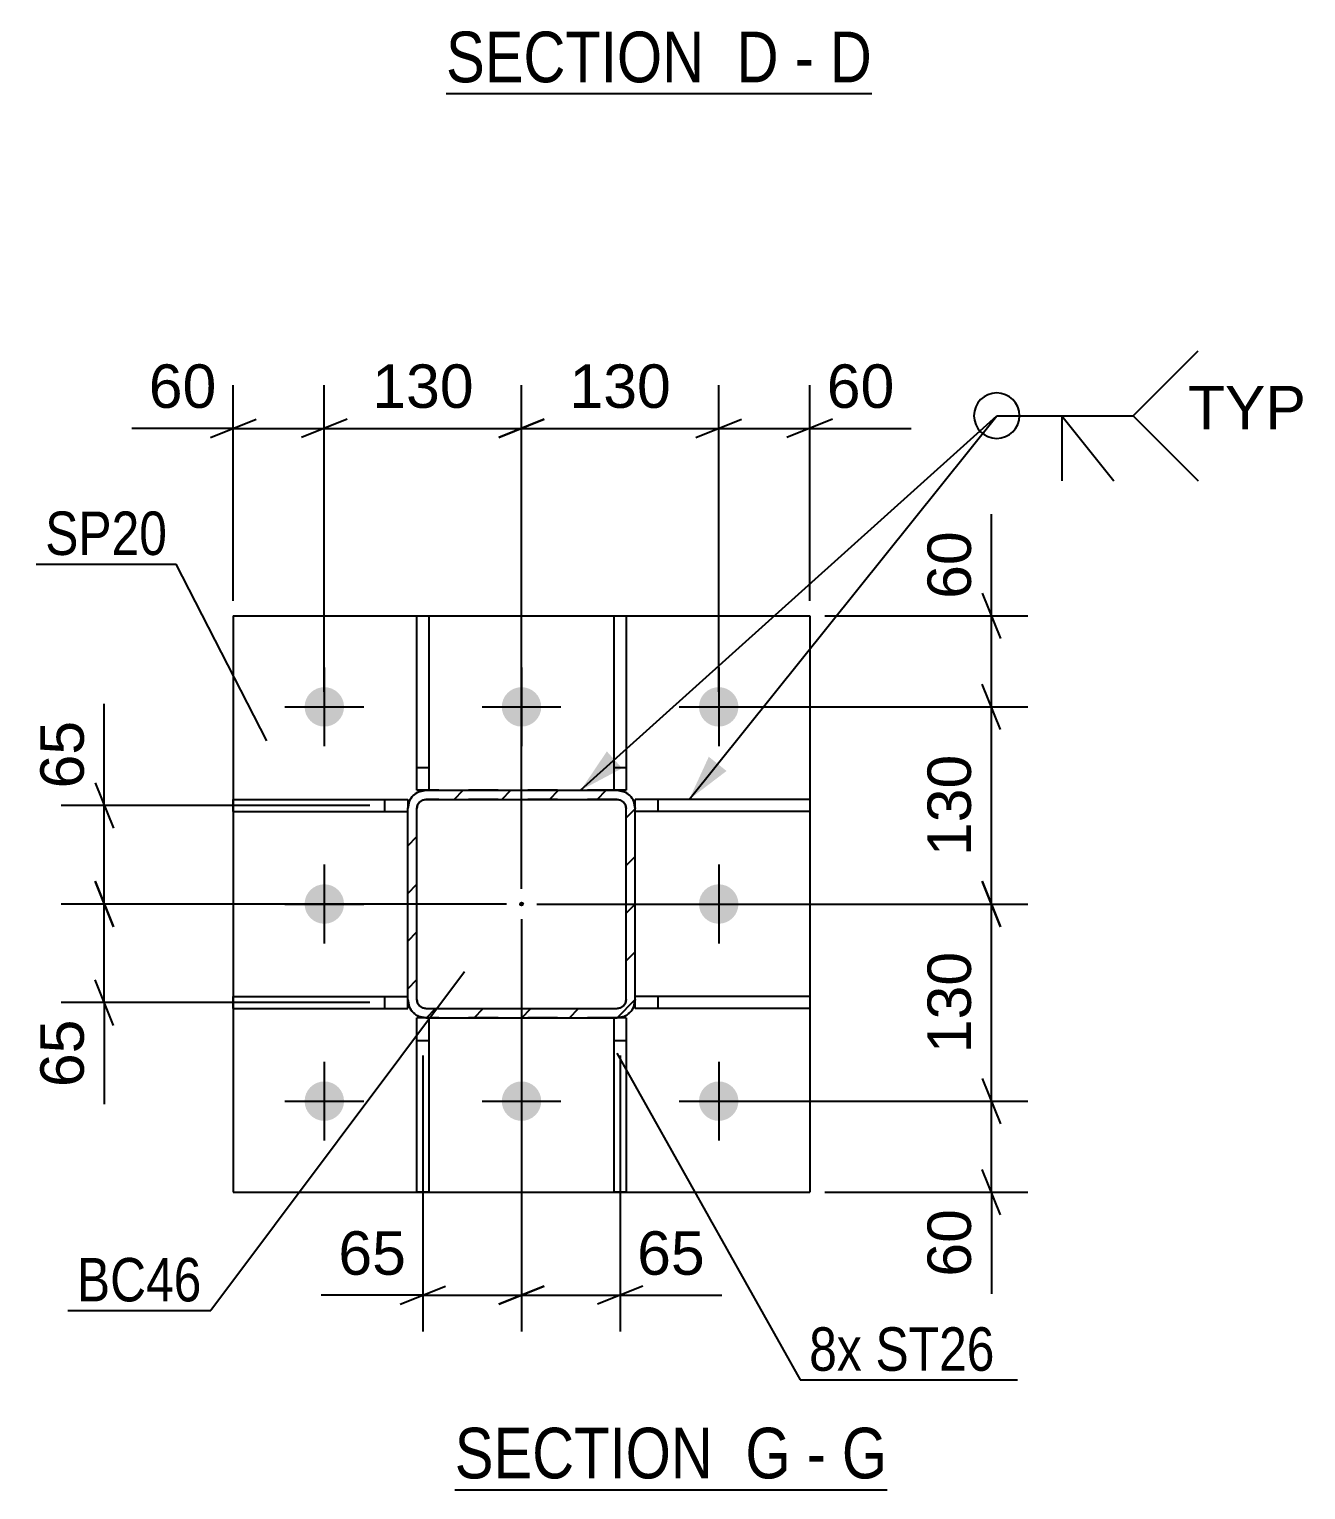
# Model space of a CAD drawing. Header units: millimetres. Extents: x 0 to 1189, y 0 to 841.
# Drawn here: x 480.7 to 564.9, y 160.6 to 256.9 of the extents above; entities that cross this region are included whole.
import ezdxf

# ---------------------------------------------------------------- set-up
doc = ezdxf.new("R2010")
doc.units = ezdxf.units.MM
doc.linetypes.add('DXK_LINE_DOT2', pattern=[3.9198, 1.9599, -1.9599])
doc.linetypes.add('DXK_LINE_DOT3', pattern=[5.9187, 2.979, -0.9799, 0.9799, -0.9799])
doc.styles.add('Arial', font='arial.ttf', dxfattribs={"height": 0.2})
doc.styles.add('Arial Narrow', font='ARIALN.TTF', dxfattribs={"height": 0.2})

# ---------------------------------------------------------------- blocks, each defined once
blk = doc.blocks.new('Unknown-348435271-13 - 13421')
at = {"color": 6, "linetype": 'Continuous'}
blk.add_line((508.173, 252.687), (536.243, 252.687), dxfattribs=at)
at = {"color": 0, "linetype": 'Continuous'}
for points in [[(526.281, 253.437), (526.281, 256.937), (508.173, 256.937), (508.173, 253.437)], [(530.1, 253.437), (530.1, 256.937), (527.331, 256.937), (527.331, 253.437)], [(532.425, 253.437), (532.425, 256.937), (531.15, 256.937), (531.15, 253.437)], [(536.243, 253.437), (536.243, 256.937), (533.475, 256.937), (533.475, 253.437)]]:
    blk.add_wipeout(points, dxfattribs=at)
at = {"color": 7, "linetype": 'Continuous', "style": 'Arial Narrow'}
for s, height, p in [('SECTION ', 3.3405, (508.173, 253.437)), ('D', 3.34, (527.331, 253.437)), ('D', 3.34, (533.475, 253.437)), ('-', 3.34, (531.15, 253.437))]:
    blk.add_text(s, height=height, dxfattribs=at).set_placement(p)
blk = doc.blocks.new('Unknown-348435271-19 - 17769')
at = {"color": 6, "linetype": 'Continuous'}
blk.add_line((508.749, 160.62), (537.251, 160.62), dxfattribs=at)
at = {"color": 0, "linetype": 'Continuous'}
for points in [[(526.858, 161.37), (526.858, 164.87), (508.749, 164.87), (508.749, 161.37)], [(530.892, 161.37), (530.892, 164.87), (527.908, 164.87), (527.908, 161.37)], [(533.217, 161.37), (533.217, 164.87), (531.942, 164.87), (531.942, 161.37)], [(537.251, 161.37), (537.251, 164.87), (534.267, 164.87), (534.267, 161.37)]]:
    blk.add_wipeout(points, dxfattribs=at)
at = {"color": 7, "linetype": 'Continuous', "style": 'Arial Narrow'}
for s, height, p in [('SECTION ', 3.3405, (508.749, 161.37)), ('G', 3.34, (527.908, 161.37)), ('G', 3.34, (534.267, 161.37)), ('-', 3.34, (531.942, 161.37))]:
    blk.add_text(s, height=height, dxfattribs=at).set_placement(p)
blk = doc.blocks.new('Part-348435271-17840 - 17769')
at = {"color": 2, "linetype": 'Continuous'}
for p, q in [((519.247, 180.248), (519.247, 191.748)), ((520.047, 191.748), (519.448, 191.748)), ((520.047, 191.748), (520.047, 180.248)), ((520.047, 180.248), (519.247, 180.248))]:
    blk.add_line(p, q, dxfattribs=at)
at = {"color": 7, "linetype": 'DXK_LINE_DOT2'}
for p, q in [((519.448, 191.748), (519.247, 191.748)), ((519.247, 190.248), (520.047, 190.248))]:
    blk.add_line(p, q, dxfattribs=at)
blk = doc.blocks.new('Part-348435271-17780 - 17769')
at = {"linetype": 'Continuous'}
h = blk.add_hatch(dxfattribs=at)
h.set_pattern_fill('', scale=0.7, style=0, pattern_type=0)
h.set_pattern_definition([(45, (519.4475, 191.7483), (-1.57154, 1.57154), [])])
h.paths.add_polyline_path([(506.848, 191.748), (519.448, 191.748), (519.907, 191.84), (520.296, 192.1), (520.556, 192.489), (520.648, 192.948), (520.648, 205.548), (520.556, 206.008), (520.296, 206.397), (519.907, 206.657), (519.448, 206.748), (506.848, 206.748), (506.388, 206.657), (505.999, 206.397), (505.739, 206.008), (505.648, 205.548), (505.648, 192.948), (505.739, 192.489), (505.999, 192.1), (506.388, 191.84)])
h.paths.add_polyline_path([(506.293, 192.719), (506.248, 192.948), (506.248, 205.548), (506.293, 205.778), (506.423, 205.973), (506.618, 206.103), (506.848, 206.148), (519.448, 206.148), (519.677, 206.103), (519.872, 205.973), (520.002, 205.778), (520.048, 205.548), (520.048, 192.948), (520.002, 192.719), (519.872, 192.524), (519.677, 192.394), (519.448, 192.348), (506.848, 192.348), (506.618, 192.394), (506.423, 192.524)])
blk.add_hatch(color=246, dxfattribs=at).paths.add_polyline_path([(513.148, 199.148, -1), (513.148, 199.348, -1)])
at = {"color": 7, "linetype": 'DXK_LINE_DOT2'}
for p, q in [((506.388, 206.657), (506.848, 206.748)), ((506.848, 206.148), (506.618, 206.103)), ((519.448, 206.748), (506.848, 206.748)), ((519.448, 206.148), (506.848, 206.148)), ((519.448, 206.748), (519.907, 206.657)), ((519.677, 206.103), (519.448, 206.148)), ((505.648, 205.548), (505.739, 206.008)), ((505.648, 192.948), (505.648, 205.548)), ((506.293, 205.778), (506.248, 205.548)), ((506.248, 192.948), (506.248, 205.548)), ((506.423, 205.973), (506.293, 205.778)), ((506.618, 206.103), (506.423, 205.973)), ((519.872, 205.973), (519.677, 206.103)), ((520.002, 205.778), (519.872, 205.973)), ((520.048, 205.548), (520.002, 205.778)), ((520.048, 192.948), (520.048, 205.548)), ((520.556, 206.008), (520.648, 205.548)), ((520.648, 192.948), (520.648, 205.548)), ((505.739, 192.489), (505.648, 192.948)), ((506.248, 192.948), (506.293, 192.719)), ((506.293, 192.719), (506.423, 192.524)), ((519.872, 192.524), (520.002, 192.719)), ((520.002, 192.719), (520.048, 192.948)), ((520.648, 192.948), (520.556, 192.489)), ((506.848, 191.748), (506.388, 191.84)), ((506.423, 192.524), (506.618, 192.394)), ((506.618, 192.394), (506.848, 192.348)), ((506.848, 192.348), (519.448, 192.348)), ((519.448, 191.748), (506.848, 191.748)), ((519.448, 192.348), (519.677, 192.394)), ((519.907, 191.84), (519.448, 191.748)), ((519.677, 192.394), (519.872, 192.524))]:
    blk.add_line(p, q, dxfattribs=at)
at = {"color": 2, "linetype": 'Continuous'}
for p, q in [((506.848, 206.748), (506.388, 206.657)), ((506.618, 206.103), (506.848, 206.148)), ((506.848, 206.748), (519.448, 206.748)), ((506.848, 206.148), (519.448, 206.148)), ((519.907, 206.657), (519.448, 206.748)), ((519.448, 206.148), (519.677, 206.103)), ((505.739, 206.008), (505.648, 205.548)), ((505.648, 192.948), (505.648, 205.548)), ((506.248, 205.548), (506.293, 205.778)), ((506.248, 192.948), (506.248, 205.548)), ((506.293, 205.778), (506.423, 205.973)), ((506.423, 205.973), (506.618, 206.103)), ((519.677, 206.103), (519.872, 205.973)), ((519.872, 205.973), (520.002, 205.778)), ((520.002, 205.778), (520.048, 205.548)), ((520.048, 192.948), (520.048, 205.548)), ((520.648, 205.548), (520.556, 206.008)), ((520.648, 192.948), (520.648, 205.548)), ((505.648, 192.948), (505.739, 192.489)), ((506.293, 192.719), (506.248, 192.948)), ((506.423, 192.524), (506.293, 192.719)), ((520.002, 192.719), (519.872, 192.524)), ((520.048, 192.948), (520.002, 192.719)), ((520.556, 192.489), (520.648, 192.948)), ((506.388, 191.84), (506.848, 191.748)), ((506.618, 192.394), (506.423, 192.524)), ((506.848, 192.348), (506.618, 192.394)), ((506.848, 192.348), (519.448, 192.348)), ((506.848, 191.748), (519.448, 191.748)), ((519.677, 192.394), (519.448, 192.348)), ((519.448, 191.748), (519.907, 191.84)), ((519.872, 192.524), (519.677, 192.394))]:
    blk.add_line(p, q, dxfattribs=at)
at = {"color": 7, "linetype": 'DXK_LINE_DOT3'}
blk.add_line((513.148, 199.248), (513.148, 199.248), dxfattribs=at)
at = {"color": 246, "linetype": 'DXK_LINE_DOT2'}
blk.add_line((513.148, 199.248), (513.148, 199.248), dxfattribs=at)
at = {"color": 246, "linetype": 'Continuous'}
blk.add_circle((513.148, 199.248), 0.1, dxfattribs=at)
at = {"color": 7, "linetype": 'DXK_LINE_DOT2'}
for centre, start, end in [((506.848, 205.548), 112.5, 157.5), ((519.448, 205.548), 22.5, 67.5), ((506.848, 192.948), 202.5, 247.5), ((519.448, 192.948), 292.5, 337.5)]:
    blk.add_arc(centre, 1.2, start, end, dxfattribs=at)
at = {"color": 2, "linetype": 'Continuous'}
for centre, start, end in [((506.848, 205.548), 112.5, 157.5), ((519.448, 205.548), 22.5, 67.5), ((506.848, 192.948), 202.5, 247.5), ((519.448, 192.948), 292.5, 337.5)]:
    blk.add_arc(centre, 1.2, start, end, dxfattribs=at)
blk = doc.blocks.new('Part-348435271-17844 - 17769')
at = {"color": 2, "linetype": 'Continuous'}
for p, q in [((532.147, 193.148), (520.647, 193.148)), ((520.647, 192.348), (520.647, 192.946)), ((532.147, 193.148), (532.147, 192.348)), ((532.147, 192.348), (520.647, 192.348))]:
    blk.add_line(p, q, dxfattribs=at)
at = {"color": 7, "linetype": 'DXK_LINE_DOT2'}
for p, q in [((520.647, 192.946), (520.647, 193.148)), ((522.147, 192.348), (522.147, 193.148))]:
    blk.add_line(p, q, dxfattribs=at)
blk = doc.blocks.new('Part-348435271-17842 - 17769')
at = {"color": 2, "linetype": 'Continuous'}
for p, q in [((519.247, 206.748), (519.247, 218.248)), ((519.247, 218.248), (520.047, 218.248)), ((520.047, 218.248), (520.047, 206.748)), ((520.047, 206.748), (519.448, 206.748))]:
    blk.add_line(p, q, dxfattribs=at)
at = {"color": 7, "linetype": 'DXK_LINE_DOT2'}
for p, q in [((519.247, 208.248), (520.047, 208.248)), ((519.448, 206.748), (519.247, 206.748))]:
    blk.add_line(p, q, dxfattribs=at)
blk = doc.blocks.new('Part-348435271-17802 - 17769')
at = {"color": 2, "linetype": 'Continuous'}
for p, q in [((494.148, 218.248), (532.148, 218.248)), ((494.148, 218.248), (494.148, 180.248)), ((532.148, 218.248), (532.148, 180.248)), ((494.148, 180.248), (532.148, 180.248))]:
    blk.add_line(p, q, dxfattribs=at)
blk = doc.blocks.new('Part-348435271-17841 - 17769')
at = {"color": 2, "linetype": 'Continuous'}
for p, q in [((506.247, 180.248), (506.247, 191.748)), ((506.848, 191.748), (506.247, 191.748)), ((507.047, 191.748), (507.047, 180.248)), ((507.047, 180.248), (506.247, 180.248))]:
    blk.add_line(p, q, dxfattribs=at)
at = {"color": 7, "linetype": 'DXK_LINE_DOT2'}
for p, q in [((507.047, 191.748), (506.848, 191.748)), ((506.247, 190.248), (507.047, 190.248))]:
    blk.add_line(p, q, dxfattribs=at)
blk = doc.blocks.new('Part-348435271-17843 - 17769')
at = {"color": 2, "linetype": 'Continuous'}
for p, q in [((506.247, 206.748), (506.247, 218.248)), ((506.247, 218.248), (507.047, 218.248)), ((507.047, 218.248), (507.047, 206.748)), ((506.848, 206.748), (506.247, 206.748))]:
    blk.add_line(p, q, dxfattribs=at)
at = {"color": 7, "linetype": 'DXK_LINE_DOT2'}
for p, q in [((506.247, 208.248), (507.047, 208.248)), ((507.047, 206.748), (506.848, 206.748))]:
    blk.add_line(p, q, dxfattribs=at)
blk = doc.blocks.new('Part-348435271-17845 - 17769')
at = {"color": 2, "linetype": 'Continuous'}
for p, q in [((532.147, 206.148), (520.647, 206.148)), ((520.647, 205.55), (520.647, 206.148)), ((532.147, 206.148), (532.147, 205.348)), ((532.147, 205.348), (520.647, 205.348))]:
    blk.add_line(p, q, dxfattribs=at)
at = {"color": 7, "linetype": 'DXK_LINE_DOT2'}
for p, q in [((522.147, 205.348), (522.147, 206.148)), ((520.647, 205.348), (520.647, 205.55))]:
    blk.add_line(p, q, dxfattribs=at)
blk = doc.blocks.new('Part-348435271-17846 - 17769')
at = {"color": 2, "linetype": 'Continuous'}
for p, q in [((494.147, 192.348), (494.147, 193.148)), ((494.147, 193.148), (505.647, 193.148)), ((505.647, 192.348), (505.647, 192.95)), ((494.147, 192.348), (505.647, 192.348))]:
    blk.add_line(p, q, dxfattribs=at)
at = {"color": 7, "linetype": 'DXK_LINE_DOT2'}
for p, q in [((504.147, 192.348), (504.147, 193.148)), ((505.647, 192.95), (505.647, 193.148))]:
    blk.add_line(p, q, dxfattribs=at)
blk = doc.blocks.new('Part-348435271-17847 - 17769')
at = {"color": 2, "linetype": 'Continuous'}
for p, q in [((494.147, 205.348), (494.147, 206.148)), ((494.147, 206.148), (505.647, 206.148)), ((505.647, 206.148), (505.647, 205.546)), ((494.147, 205.348), (505.647, 205.348))]:
    blk.add_line(p, q, dxfattribs=at)
at = {"color": 7, "linetype": 'DXK_LINE_DOT2'}
for p, q in [((504.147, 205.348), (504.147, 206.148)), ((505.647, 205.348), (505.647, 205.546))]:
    blk.add_line(p, q, dxfattribs=at)
blk = doc.blocks.new('Bolt-348435271-17851 - 17769')
at = {"linetype": 'Continuous'}
for points in [[(501.448, 212.248, -1), (498.848, 212.248, -1)], [(514.448, 212.248, -1), (511.848, 212.248, -1)], [(527.448, 212.248, -1), (524.848, 212.248, -1)], [(501.448, 199.248, -1), (498.848, 199.248, -1)], [(527.448, 199.248, -1), (524.848, 199.248, -1)], [(501.448, 186.248, -1), (498.848, 186.248, -1)], [(514.448, 186.248, -1), (511.848, 186.248, -1)], [(527.448, 186.248, -1), (524.848, 186.248, -1)]]:
    blk.add_hatch(color=1, dxfattribs=at).paths.add_polyline_path(points)
at = {"color": 1, "linetype": 'Continuous'}
for p, q in [((500.148, 214.848), (500.148, 209.648)), ((513.148, 214.848), (513.148, 209.648)), ((526.148, 214.848), (526.148, 209.648)), ((497.548, 212.248), (502.748, 212.248)), ((510.548, 212.248), (515.748, 212.248)), ((523.548, 212.248), (528.748, 212.248)), ((500.148, 201.848), (500.148, 196.648)), ((526.148, 201.848), (526.148, 196.648)), ((497.548, 199.248), (502.748, 199.248)), ((523.548, 199.248), (528.748, 199.248)), ((500.148, 188.848), (500.148, 183.648)), ((513.148, 188.848), (513.148, 183.648)), ((526.148, 188.848), (526.148, 183.648)), ((497.548, 186.248), (502.748, 186.248)), ((510.548, 186.248), (515.748, 186.248)), ((523.548, 186.248), (528.748, 186.248))]:
    blk.add_line(p, q, dxfattribs=at)
blk = doc.blocks.new('StraightDimension-348435271-18924 - 17769')
at = {"color": 7, "linetype": 'Continuous'}
for p, q in [((485.642, 205.748), (485.642, 212.446)), ((485.642, 205.748), (485.642, 212.446)), ((485.042, 207.248), (486.242, 204.248)), ((503.147, 205.748), (482.792, 205.748)), ((485.642, 199.248), (485.642, 205.748)), ((486.242, 197.748), (485.042, 200.748)), ((512.148, 199.248), (482.792, 199.248))]:
    blk.add_line(p, q, dxfattribs=at)
at = {"color": 0}
blk.add_wipeout([(484.892, 211.921), (480.692, 211.921), (480.692, 206.273), (484.892, 206.273)], dxfattribs=at)
at = {"color": 3, "style": 'Arial'}
blk.add_text('65', height=2.8652, rotation=90.00021, dxfattribs=at).set_placement((484.292, 206.873))
blk = doc.blocks.new('StraightDimension-348435271-18882 - 17769')
at = {"color": 7, "linetype": 'Continuous'}
for p, q in [((544.727, 210.748), (543.527, 213.748)), ((527.148, 212.248), (546.527, 212.248)), ((544.127, 199.248), (544.127, 212.248)), ((543.527, 200.748), (544.727, 197.748)), ((514.148, 199.248), (546.527, 199.248))]:
    blk.add_line(p, q, dxfattribs=at)
at = {"color": 0}
blk.add_wipeout([(543.377, 209.684), (539.177, 209.684), (539.177, 201.813), (543.377, 201.813)], dxfattribs=at)
at = {"color": 3, "style": 'Arial'}
blk.add_text('130', height=2.8652, rotation=90.00021, dxfattribs=at).set_placement((542.777, 202.413))
blk = doc.blocks.new('StraightDimension-348435271-18826 - 17769')
at = {"color": 7, "linetype": 'Continuous'}
for p, q in [((494.148, 219.248), (494.148, 233.467)), ((500.147, 213.248), (500.147, 233.467)), ((492.648, 230.017), (495.648, 231.217)), ((501.647, 231.217), (498.647, 230.017)), ((494.148, 230.617), (487.45, 230.617)), ((494.148, 230.617), (487.45, 230.617)), ((494.148, 230.617), (500.147, 230.617))]:
    blk.add_line(p, q, dxfattribs=at)
at = {"color": 0}
blk.add_wipeout([(493.623, 231.367), (493.623, 235.567), (487.975, 235.567), (487.975, 231.367)], dxfattribs=at)
at = {"color": 3, "style": 'Arial'}
blk.add_text('60', height=2.8652, dxfattribs=at).set_placement((488.575, 231.967))
blk = doc.blocks.new('StraightDimension-348435271-18883 - 17769')
at = {"color": 7, "linetype": 'Continuous'}
for p, q in [((544.727, 197.748), (543.527, 200.748)), ((514.148, 199.248), (546.527, 199.248)), ((544.127, 186.248), (544.127, 199.248)), ((543.527, 187.748), (544.727, 184.748)), ((527.148, 186.248), (546.527, 186.248))]:
    blk.add_line(p, q, dxfattribs=at)
at = {"color": 0}
blk.add_wipeout([(543.377, 196.684), (539.177, 196.684), (539.177, 188.813), (543.377, 188.813)], dxfattribs=at)
at = {"color": 3, "style": 'Arial'}
blk.add_text('130', height=2.8652, rotation=90.00021, dxfattribs=at).set_placement((542.777, 189.413))
blk = doc.blocks.new('StraightDimension-348435271-18823 - 17769')
at = {"color": 7, "linetype": 'Continuous'}
for p, q in [((526.148, 213.248), (526.148, 233.467)), ((532.148, 219.248), (532.148, 233.467)), ((524.648, 230.017), (527.648, 231.217)), ((533.648, 231.217), (530.648, 230.017)), ((526.148, 230.617), (532.148, 230.617)), ((532.148, 230.617), (538.845, 230.617)), ((532.148, 230.617), (538.845, 230.617))]:
    blk.add_line(p, q, dxfattribs=at)
at = {"color": 0}
blk.add_wipeout([(538.32, 231.367), (538.32, 235.567), (532.673, 235.567), (532.673, 231.367)], dxfattribs=at)
at = {"color": 3, "style": 'Arial'}
blk.add_text('60', height=2.8652, dxfattribs=at).set_placement((533.273, 231.967))
blk = doc.blocks.new('StraightDimension-348435271-18824 - 17769')
at = {"color": 7, "linetype": 'Continuous'}
for p, q in [((513.148, 200.248), (513.148, 233.467)), ((526.148, 213.248), (526.148, 233.467)), ((514.648, 231.217), (511.648, 230.017)), ((524.648, 230.017), (527.648, 231.217)), ((513.148, 230.617), (526.148, 230.617))]:
    blk.add_line(p, q, dxfattribs=at)
at = {"color": 0}
blk.add_wipeout([(523.583, 231.367), (523.583, 235.567), (515.712, 235.567), (515.712, 231.367)], dxfattribs=at)
at = {"color": 3, "style": 'Arial'}
blk.add_text('130', height=2.8652, dxfattribs=at).set_placement((516.312, 231.967))
blk = doc.blocks.new('StraightDimension-348435271-18825 - 17769')
at = {"color": 7, "linetype": 'Continuous'}
for p, q in [((500.147, 213.248), (500.147, 233.467)), ((513.148, 200.248), (513.148, 233.467)), ((501.647, 231.217), (498.647, 230.017)), ((511.648, 230.017), (514.648, 231.217)), ((500.147, 230.617), (513.148, 230.617))]:
    blk.add_line(p, q, dxfattribs=at)
at = {"color": 0}
blk.add_wipeout([(510.583, 231.367), (510.583, 235.567), (502.712, 235.567), (502.712, 231.367)], dxfattribs=at)
at = {"color": 3, "style": 'Arial'}
blk.add_text('130', height=2.8652, dxfattribs=at).set_placement((503.312, 231.967))
blk = doc.blocks.new('StraightDimension-348435271-18866 - 17769')
at = {"color": 7, "linetype": 'Continuous'}
for p, q in [((513.148, 198.248), (513.148, 171.051)), ((519.647, 189.248), (519.647, 171.051)), ((511.648, 172.851), (514.648, 174.051)), ((513.148, 173.451), (519.647, 173.451)), ((521.147, 174.051), (518.147, 172.851)), ((519.647, 173.451), (526.344, 173.451)), ((519.647, 173.451), (526.344, 173.451))]:
    blk.add_line(p, q, dxfattribs=at)
at = {"color": 0}
blk.add_wipeout([(525.819, 174.201), (525.819, 178.401), (520.172, 178.401), (520.172, 174.201)], dxfattribs=at)
at = {"color": 3, "style": 'Arial'}
blk.add_text('65', height=2.8652, dxfattribs=at).set_placement((520.772, 174.801))
blk = doc.blocks.new('StraightDimension-348435271-18867 - 17769')
at = {"color": 7, "linetype": 'Continuous'}
for p, q in [((513.148, 198.248), (513.148, 171.051)), ((506.647, 189.248), (506.647, 171.051)), ((506.647, 173.451), (499.95, 173.451)), ((506.647, 173.451), (499.95, 173.451)), ((505.147, 172.851), (508.147, 174.051)), ((506.647, 173.451), (513.148, 173.451)), ((514.648, 174.051), (511.648, 172.851))]:
    blk.add_line(p, q, dxfattribs=at)
at = {"color": 0}
blk.add_wipeout([(506.122, 174.201), (506.122, 178.401), (500.475, 178.401), (500.475, 174.201)], dxfattribs=at)
at = {"color": 3, "style": 'Arial'}
blk.add_text('65', height=2.8652, dxfattribs=at).set_placement((501.075, 174.801))
blk = doc.blocks.new('StraightDimension-348435271-18881 - 17769')
at = {"color": 7, "linetype": 'Continuous'}
for p, q in [((544.127, 218.248), (544.127, 224.946)), ((544.127, 218.248), (544.127, 224.946)), ((543.527, 219.748), (544.727, 216.748)), ((533.148, 218.248), (546.527, 218.248)), ((544.127, 212.248), (544.127, 218.248)), ((544.727, 210.748), (543.527, 213.748)), ((527.148, 212.248), (546.527, 212.248))]:
    blk.add_line(p, q, dxfattribs=at)
at = {"color": 0}
blk.add_wipeout([(543.377, 224.421), (539.177, 224.421), (539.177, 218.773), (543.377, 218.773)], dxfattribs=at)
at = {"color": 3, "style": 'Arial'}
blk.add_text('60', height=2.8652, rotation=90.00021, dxfattribs=at).set_placement((542.777, 219.373))
blk = doc.blocks.new('StraightDimension-348435271-18884 - 17769')
at = {"color": 7, "linetype": 'Continuous'}
for p, q in [((543.527, 187.748), (544.727, 184.748)), ((527.148, 186.248), (546.527, 186.248)), ((544.127, 180.248), (544.127, 186.248)), ((544.727, 178.748), (543.527, 181.748)), ((533.148, 180.248), (546.527, 180.248)), ((544.127, 180.248), (544.127, 173.551)), ((544.127, 180.248), (544.127, 173.551))]:
    blk.add_line(p, q, dxfattribs=at)
at = {"color": 0}
blk.add_wipeout([(543.377, 179.723), (539.177, 179.723), (539.177, 174.076), (543.377, 174.076)], dxfattribs=at)
at = {"color": 3, "style": 'Arial'}
blk.add_text('60', height=2.8652, rotation=90.00021, dxfattribs=at).set_placement((542.777, 174.676))
blk = doc.blocks.new('StraightDimension-348435271-18925 - 17769')
at = {"color": 7, "linetype": 'Continuous'}
for p, q in [((485.042, 200.748), (486.242, 197.748)), ((512.148, 199.248), (482.792, 199.248)), ((485.642, 192.748), (485.642, 199.248)), ((486.242, 191.248), (485.042, 194.248)), ((503.147, 192.748), (482.792, 192.748)), ((485.642, 192.748), (485.642, 186.051)), ((485.642, 192.748), (485.642, 186.051))]:
    blk.add_line(p, q, dxfattribs=at)
at = {"color": 0}
blk.add_wipeout([(484.892, 192.223), (480.692, 192.223), (480.692, 186.576), (484.892, 186.576)], dxfattribs=at)
at = {"color": 3, "style": 'Arial'}
blk.add_text('65', height=2.8652, rotation=90.00021, dxfattribs=at).set_placement((484.292, 187.176))
blk = doc.blocks.new('Mark-348435271-19023 - 17769')
at = {"color": 30, "linetype": 'Continuous'}
for p in [(481.148, 221.667), (496.349, 210.019)]:
    blk.add_line(p, (490.387, 221.667), dxfattribs=at)
at = {"color": 0}
blk.add_wipeout([(489.787, 222.267), (489.787, 225.267), (481.748, 225.267), (481.748, 222.267)], dxfattribs=at)
blk.add_wipeout([(489.787, 222.267), (489.787, 225.267), (481.748, 225.267), (481.748, 222.267)], dxfattribs=at)
at = {"color": 3, "style": 'Arial Narrow'}
blk.add_text('SP20', height=2.8633, dxfattribs=at).set_placement((481.748, 222.267))
blk = doc.blocks.new('Mark-348435271-18938 - 17769')
at = {"color": 30, "linetype": 'Continuous'}
for p in [(509.4, 194.767), (483.238, 172.443)]:
    blk.add_line(p, (492.659, 172.443), dxfattribs=at)
at = {"color": 0}
blk.add_wipeout([(492.059, 173.043), (492.059, 176.043), (483.838, 176.043), (483.838, 173.043)], dxfattribs=at)
blk.add_wipeout([(492.059, 173.043), (492.059, 176.043), (483.838, 176.043), (483.838, 173.043)], dxfattribs=at)
at = {"color": 3, "style": 'Arial Narrow'}
blk.add_text('BC46', height=2.8633, dxfattribs=at).set_placement((483.838, 173.043))
blk = doc.blocks.new('MarkSet-348435271-18984 - 17769')
at = {"color": 30, "linetype": 'Continuous'}
for p, q in [((519.436, 189.419), (531.513, 167.87)), ((531.513, 167.87), (545.839, 167.87))]:
    blk.add_line(p, q, dxfattribs=at)
at = {"color": 0}
for points in [[(535.584, 168.47), (535.584, 171.47), (532.113, 171.47), (532.113, 168.47)], [(544.339, 168.47), (544.339, 171.47), (536.484, 171.47), (536.484, 168.47)]]:
    blk.add_wipeout(points, dxfattribs=at)
for points in [[(535.584, 168.47), (535.584, 171.47), (532.113, 171.47), (532.113, 168.47)], [(544.339, 168.47), (544.339, 171.47), (536.484, 171.47), (536.484, 168.47)]]:
    blk.add_wipeout(points, dxfattribs=at)
at = {"color": 3, "style": 'Arial Narrow'}
for s, p in [('8x', (532.113, 168.47)), ('ST26', (536.484, 168.47))]:
    blk.add_text(s, height=2.8633, dxfattribs=at).set_placement(p)
blk = doc.blocks.new('WeldMark-348435271-19117 - 17769')
at = {"linetype": 'Continuous'}
for points in [[(519.778, 208.199), (517.047, 206.748), (518.774, 209.313)], [(526.665, 208.021), (524.204, 206.148), (525.495, 208.959)]]:
    blk.add_hatch(color=30, dxfattribs=at).paths.add_polyline_path(points)
at = {"color": 30, "linetype": 'Continuous'}
for p, q in [((517.047, 206.748), (544.477, 231.452)), ((524.204, 206.148), (544.477, 231.452)), ((544.477, 231.452), (553.477, 231.452))]:
    blk.add_line(p, q, dxfattribs=at)
at = {"color": 3, "linetype": 'Continuous'}
for q in [(552.191, 227.166), (548.763, 227.166)]:
    blk.add_line((548.763, 231.452), q, dxfattribs=at)
for start, end in [(90, 270), (270, 90)]:
    blk.add_arc((544.477, 231.452), 1.5, start, end, dxfattribs=at)
at = {"color": 0, "linetype": 'Continuous'}
blk.add_wipeout([(564.852, 230.552), (564.852, 233.552), (557.077, 233.552), (557.077, 230.552)], dxfattribs=at)
blk.add_wipeout([(564.852, 230.552), (564.852, 233.552), (557.077, 233.552), (557.077, 230.552)], dxfattribs=at)
at = {"color": 3, "linetype": 'Continuous'}
for q in [(557.763, 235.737), (557.763, 227.166)]:
    blk.add_line((553.477, 231.452), q, dxfattribs=at)
at = {"color": 3, "linetype": 'Continuous', "style": 'Arial'}
blk.add_text('TYP', height=2.8652, dxfattribs=at).set_placement((557.077, 230.552))

msp = doc.modelspace()

# ---------------------------------------------------------------- block references
for name in ['Unknown-348435271-13 - 13421', 'Part-348435271-17802 - 17769', 'Part-348435271-17843 - 17769', 'Part-348435271-17842 - 17769', 'Bolt-348435271-17851 - 17769', 'Part-348435271-17847 - 17769', 'Part-348435271-17780 - 17769', 'Part-348435271-17845 - 17769', 'Part-348435271-17846 - 17769', 'Part-348435271-17844 - 17769', 'Part-348435271-17841 - 17769', 'Part-348435271-17840 - 17769', 'Unknown-348435271-19 - 17769']:
    msp.add_blockref(name, (0, 0))

# ---------------------------------------------------------------- next in the draw order: block references
for name in ['StraightDimension-348435271-18826 - 17769', 'StraightDimension-348435271-18882 - 17769', 'StraightDimension-348435271-18924 - 17769']:
    msp.add_blockref(name, (0, 0))

# ---------------------------------------------------------------- next in the draw order: block references
for name in ['StraightDimension-348435271-18823 - 17769', 'Mark-348435271-19023 - 17769', 'StraightDimension-348435271-18883 - 17769']:
    msp.add_blockref(name, (0, 0))

# ---------------------------------------------------------------- next in the draw order: block references
for name in ['StraightDimension-348435271-18824 - 17769', 'StraightDimension-348435271-18866 - 17769', 'StraightDimension-348435271-18884 - 17769']:
    msp.add_blockref(name, (0, 0))

# ---------------------------------------------------------------- next in the draw order: block references
for name in ['StraightDimension-348435271-18825 - 17769', 'StraightDimension-348435271-18881 - 17769', 'StraightDimension-348435271-18867 - 17769', 'MarkSet-348435271-18984 - 17769']:
    msp.add_blockref(name, (0, 0))

# ---------------------------------------------------------------- next in the draw order: block references
for name in ['WeldMark-348435271-19117 - 17769', 'StraightDimension-348435271-18925 - 17769']:
    msp.add_blockref(name, (0, 0))

# ---------------------------------------------------------------- next in the draw order: block references
msp.add_blockref('Mark-348435271-18938 - 17769', (0, 0))

doc.saveas('drawing.dxf')
